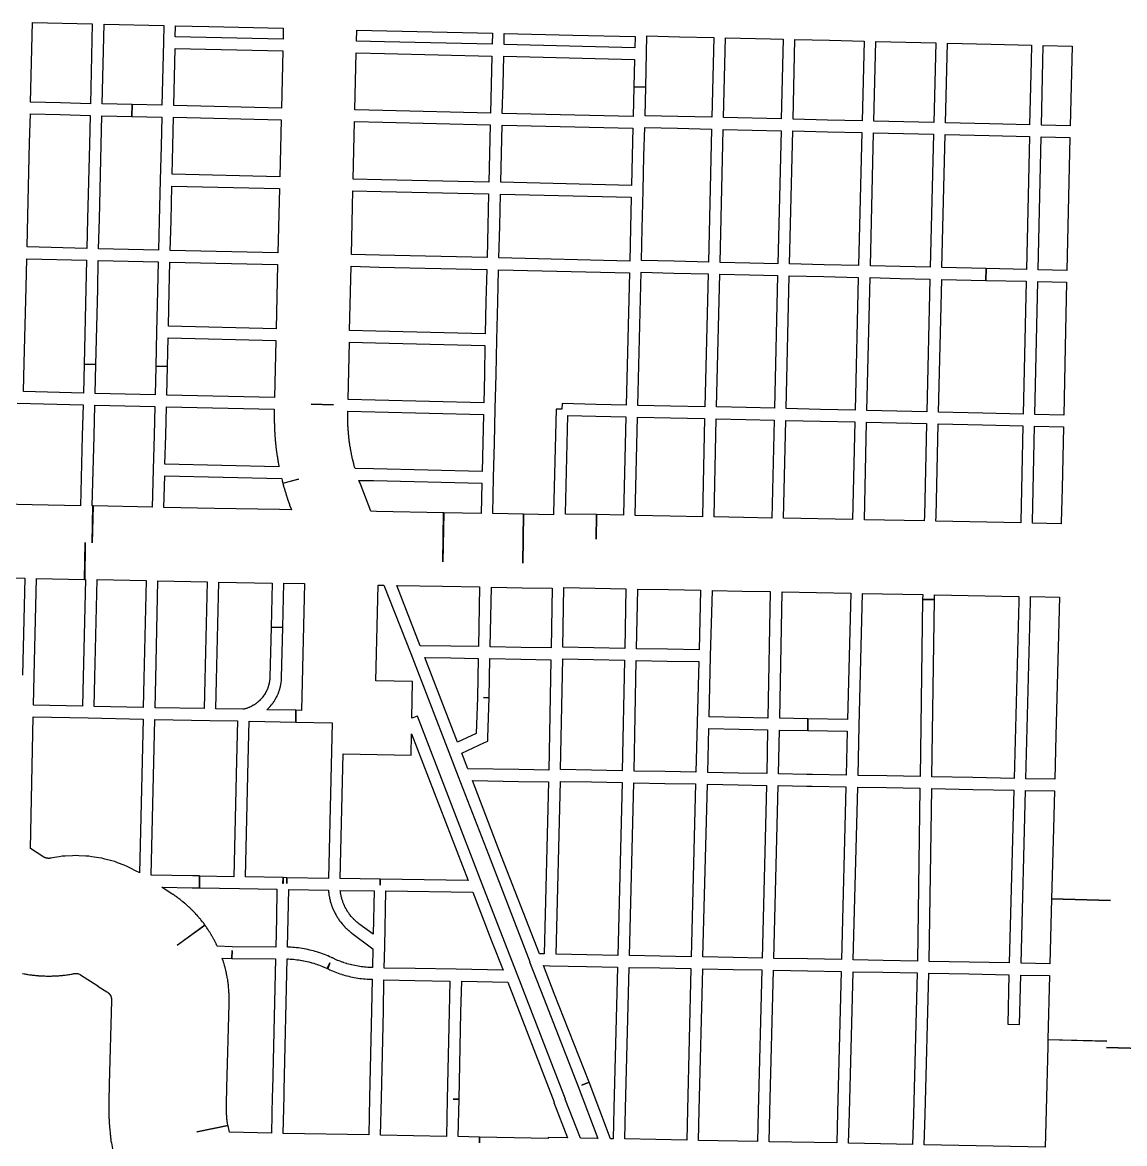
# Model space of a CAD drawing. Extents: x 0 to 1129, y 203 to 1017.
# Drawn here: x 228.3 to 334.1, y 425.5 to 533.1 of the extents above; entities that cross this region are included whole.
import ezdxf

# ---------------------------------------------------------------- set-up
doc = ezdxf.new("R2010")
doc.units = 0
doc.layers.get('0').update_dxf_attribs({"linetype": 'CONTINUOUS'})

msp = doc.modelspace()

# ---------------------------------------------------------------- linework, layer by layer
at = {"color": 1}
for points in [[(229.291444, 533.089488), (235.027622, 532.948377), (234.844155, 525.29311), (231.972556, 525.37071), (229.115044, 525.434221), (229.291444, 533.089488)], [(236.156511, 532.920154), (241.892667, 532.793154), (241.850333, 531.184488), (241.716289, 525.144932), (238.844667, 525.208444), (238.823444, 524.079555), (241.688022, 524.016043), (241.631577, 521.222043), (241.546911, 517.976488), (241.455177, 514.06771), (241.377577, 511.245488), (235.634332, 511.386599), (235.711955, 514.208821), (235.888332, 521.356088), (235.944777, 524.135999), (238.816399, 524.079555), (238.844622, 525.208444), (235.972999, 525.264888), (236.156511, 532.920154)], [(243.021556, 532.764865), (246.210667, 532.687265), (253.357933, 532.524976), (253.329711, 531.480753), (242.993333, 531.720642), (243.021556, 532.764865)], [(260.406444, 532.348553), (273.431, 532.052197), (273.402778, 530.993886), (263.080511, 531.240819), (260.385266, 531.304331), (260.406444, 532.348553)], [(288.2406, 531.791153), (291.380333, 531.720597), (294.654111, 531.63593), (294.470667, 523.987708), (291.196889, 524.072375), (288.064222, 524.135886), (288.127711, 526.866375), (286.998822, 526.901664), (286.935333, 524.079442), (274.3694, 524.368708), (274.439933, 527.106264), (274.503444, 529.836775), (287.062333, 529.533375), (286.998822, 526.901664), (288.127711, 526.873442), (288.205333, 530.161308), (288.2406, 531.791153)], [(274.559889, 532.023975), (281.1286, 531.868775), (287.111711, 531.727664), (287.090488, 530.662264), (274.531599, 530.965664), (274.559889, 532.023975)], [(295.783, 531.607641), (300.115111, 531.508863), (301.321622, 531.473596), (301.138155, 523.832418), (295.599556, 523.959418), (295.783, 531.607641)], [(302.450511, 531.445487), (305.7666, 531.374909), (309.075667, 531.297309), (308.892222, 523.649087), (305.583178, 523.726687), (302.267044, 523.804309), (302.450511, 531.445487)], [(242.965111, 530.591821), (253.301489, 530.351932), (253.174511, 524.876821), (253.167512, 524.876821), (242.845246, 525.11671), (242.965111, 530.591821)], [(310.204556, 531.269154), (313.083222, 531.205643), (315.947778, 531.142154), (315.764333, 523.486888), (312.892734, 523.550377), (310.021111, 523.620932), (310.204556, 531.269154)], [(317.076667, 531.113932), (321.281778, 531.015154), (325.134111, 530.916377), (325.098822, 529.364154), (324.964778, 523.275199), (321.112444, 523.366932), (316.893222, 523.458666), (317.076667, 531.113932)], [(326.263, 530.888154), (329.035845, 530.824666), (328.859444, 523.183488), (326.093667, 523.246977), (326.227711, 529.335932), (326.263, 530.888154)], [(260.357044, 530.175555), (263.052289, 530.112043), (273.374556, 529.86511), (273.311044, 527.134599), (273.240511, 524.397043), (262.918222, 524.643999), (260.230067, 524.700444), (260.357044, 530.175555)], [(229.086822, 524.305671), (231.944333, 524.24216), (234.815933, 524.16456), (234.759489, 521.384649), (234.583111, 514.237382), (234.505489, 511.41516), (228.769333, 511.556271), (228.832822, 514.526649), (229.002155, 521.52576), (229.086822, 524.305671)], [(242.816956, 523.988228), (253.139222, 523.748339), (253.146221, 523.748339), (253.012154, 518.273228), (242.689865, 518.520183), (242.760444, 521.208339), (242.816956, 523.988228)], [(260.201845, 523.571961), (262.89, 523.515517), (273.212289, 523.268561), (273.148778, 520.531005), (273.085266, 517.779339), (262.763, 518.005116), (260.067778, 518.061561), (260.201845, 523.571961)], [(274.341178, 523.240339), (286.907111, 522.951072), (286.836556, 520.298183), (286.773044, 517.454783), (274.214155, 517.751116), (274.277667, 520.502783), (274.341178, 523.240339)], [(288.036, 523.00763), (291.168667, 522.944118), (294.442444, 522.859452), (294.139044, 510.103007), (290.858222, 510.180607), (287.725556, 510.258229), (287.796111, 513.32034), (287.880778, 516.95394), (287.958378, 520.270074), (288.036, 523.00763)], [(295.571333, 522.831229), (301.109933, 522.704229), (300.806556, 509.947785), (298.111333, 510.011274), (295.267933, 510.074785), (295.571333, 522.831229)], [(302.238822, 522.676007), (305.554956, 522.598385), (308.864, 522.520785), (308.553556, 509.76434), (305.244511, 509.849007), (301.935444, 509.919563), (302.238822, 522.676007)], [(309.992889, 522.492563), (312.864511, 522.422007), (315.736111, 522.358518), (315.425667, 509.602074), (312.554067, 509.665563), (309.682444, 509.736118), (309.992889, 522.492563)], [(316.865, 522.330296), (321.084222, 522.238563), (324.936556, 522.146829), (324.654333, 509.38334), (320.802, 509.475051), (320.766734, 508.346162), (324.626111, 508.254452), (324.336822, 495.512118), (320.484511, 495.603852), (316.222956, 495.702607), (316.526333, 508.444963), (320.766734, 508.346162), (320.794956, 509.475051), (316.554556, 509.573852), (316.865, 522.330296)], [(326.065444, 522.118607), (328.831222, 522.055118), (328.541933, 509.29163), (325.783222, 509.355118), (326.065444, 522.118607)], [(242.661711, 517.390978), (252.984, 517.144023), (252.842889, 510.991578), (242.506511, 511.217356), (242.584111, 514.046622), (242.661711, 517.390978)], [(260.039556, 516.932469), (262.734778, 516.876024), (273.057044, 516.650247), (272.986511, 513.581091), (272.986511, 513.574092), (272.908889, 510.526092), (262.5866, 510.75187), (259.8914, 510.822425), (260.039556, 516.932469)], [(274.185933, 516.622024), (286.744822, 516.325691), (286.667222, 513.348247), (286.596667, 510.194425), (274.037778, 510.497802), (274.1154, 513.552869), (274.185933, 516.622024)], [(228.741111, 510.427111), (234.477266, 510.286), (234.420822, 507.520222), (234.251489, 500.302378), (235.380378, 500.274155), (235.549711, 507.492), (235.606155, 510.257778), (241.3494, 510.116667), (241.285889, 507.343845), (241.194155, 503.413889), (241.116556, 500.111889), (242.245444, 500.083667), (242.308956, 502.828289), (252.652378, 502.581333), (252.5254, 497.113266), (242.189, 497.332), (242.245444, 500.083667), (241.116556, 500.097665), (241.060111, 497.360109), (238.188511, 497.437732), (235.309845, 497.50122), (235.380378, 500.266998), (234.251489, 500.302265), (234.180956, 497.529443), (228.423622, 497.670554), (228.494155, 500.436332), (228.691711, 507.66122), (228.741111, 510.427111)], [(242.478289, 510.088444), (252.814667, 509.862667), (252.6806, 503.710222), (242.337178, 503.957178), (242.414778, 507.322667), (242.478289, 510.088444)], [(259.863178, 509.693378), (262.558378, 509.622823), (272.880667, 509.397045), (272.803044, 506.313756), (272.803044, 506.306757), (272.732511, 503.216424), (262.233845, 503.47749), (259.722067, 503.548023), (259.863178, 509.693378)], [(274.009556, 509.368823), (286.568444, 509.065445), (286.243889, 496.37249), (283.372289, 496.450112), (280.098511, 496.534779), (280.084287, 495.977378), (279.52691, 495.991377), (279.287021, 486.00071), (279.287021, 485.859599), (276.415398, 485.916043), (276.323687, 481.209999), (276.40131, 485.916043), (273.459132, 485.972488), (273.536732, 489.42971), (273.621398, 492.724666), (273.699021, 496.019599), (273.776643, 499.321599), (273.847176, 502.630666), (273.931843, 506.285421), (274.009556, 509.368823)], [(287.697333, 509.128934), (290.83, 509.051312), (294.110822, 508.973712), (293.807444, 496.224334), (290.519556, 496.287823), (287.372778, 496.344267), (287.697333, 509.128934)], [(295.239711, 508.945422), (298.083111, 508.881911), (300.778333, 508.818422), (300.482, 496.076089), (297.772667, 496.1396), (294.929266, 496.203089), (295.239711, 508.945422)], [(301.907222, 508.7902), (305.216289, 508.719644), (308.525333, 508.634977), (308.221933, 495.892644), (304.912889, 495.9632), (301.610889, 496.047866), (301.907222, 508.7902)], [(309.654222, 508.606755), (312.525845, 508.5362), (315.397444, 508.472711), (315.094067, 495.730355), (312.222444, 495.793866), (309.350822, 495.864422), (309.654222, 508.606755)], [(325.755, 508.225755), (328.513711, 508.162266), (328.379667, 501.925155), (328.231489, 495.419911), (325.465711, 495.483422), (325.755, 508.225755)], [(259.693845, 502.41918), (262.205622, 502.348647), (272.704289, 502.08758), (272.647845, 499.350024), (272.584333, 496.612469), (262.1774, 496.866469), (259.573889, 496.92998), (259.693845, 502.41918)], [(227.823889, 496.556024), (234.152734, 496.400802), (234.068067, 493.444513), (233.8846, 486.727624), (229.263222, 486.819358), (226.490378, 486.868735)], [(235.281622, 496.37258), (238.160289, 496.309091), (241.031889, 496.231469), (240.961333, 493.493913), (240.862556, 490.198958), (240.763778, 486.59358), (235.098155, 486.706469), (235.027622, 483.178691), (235.077, 486.706469), (235.013489, 486.706469), (235.196956, 493.409247), (235.281622, 496.37258)], [(242.160778, 496.203359), (252.490111, 495.984626), (252.483112, 495.765915), (252.483112, 495.744692), (252.483112, 495.660025), (252.483112, 495.603581), (252.483112, 495.561225), (252.483112, 495.490692), (252.483112, 495.455403), (252.483112, 495.349581), (252.483112, 495.25078), (252.483112, 495.173181), (252.483112, 495.102625), (252.483112, 495.039136), (252.483112, 494.968558), (252.483112, 494.898025), (252.483112, 494.883801), (252.483112, 494.799135), (252.483112, 494.749757), (252.483112, 494.693313), (252.497336, 494.580424), (252.497336, 494.566425), (252.497336, 494.545202), (252.497336, 494.538203), (252.497336, 494.474714), (252.497336, 494.467715), (252.497336, 494.411271), (252.497336, 494.404272), (252.504335, 494.284339), (252.504335, 494.27034), (252.504335, 494.199785), (252.504335, 494.150385), (252.511334, 494.122162), (252.511334, 494.09394), (252.511334, 494.05163), (252.511334, 494.037406), (252.511334, 494.023407), (252.518333, 493.952829), (252.518333, 493.931606), (252.518333, 493.903384), (252.518333, 493.832828), (252.518333, 493.825829), (252.532332, 493.769385), (252.532332, 493.719985), (252.532332, 493.66354), (252.539331, 493.621207), (252.539331, 493.564762), (252.539331, 493.543539), (252.54633, 493.494139), (252.54633, 493.472916), (252.54633, 493.451693), (252.54633, 493.423471), (252.553329, 493.352915), (252.567327, 493.211804), (252.567327, 493.204805), (252.567327, 493.197806), (252.574326, 493.12725), (252.581325, 493.091984), (252.581325, 493.063761), (252.588324, 492.957917), (252.588324, 492.950918), (252.602323, 492.894473), (252.588324, 492.894473), (252.602323, 492.852117), (252.602323, 492.845118), (252.602323, 492.809852), (252.609322, 492.774563), (252.609322, 492.75334), (252.609322, 492.74634), (252.616321, 492.682829), (252.616321, 492.67583), (252.616321, 492.640564), (252.62332, 492.612341), (252.62332, 492.605342), (252.637544, 492.541831), (252.637544, 492.492453), (252.644543, 492.436009), (252.644543, 492.40072), (252.651542, 492.365453), (252.651542, 492.330187), (252.651542, 492.323188), (252.658541, 492.245588), (252.67254, 492.217366), (252.67254, 492.203142), (252.67254, 492.181919), (252.679539, 492.132541), (252.679539, 492.118317), (252.686538, 492.08305), (252.686538, 492.061827), (252.693537, 491.991294), (252.693537, 491.963072), (252.700536, 491.93485), (252.700536, 491.927851), (252.714534, 491.86434), (252.714534, 491.85734), (252.714534, 491.850341), (252.714534, 491.836117), (252.728532, 491.765584), (252.728532, 491.723228), (252.735532, 491.680918), (252.735532, 491.645629), (252.749756, 491.61034), (252.749756, 491.60334), (252.756755, 491.546896), (252.770753, 491.469274), (252.770753, 491.44805), (252.770753, 491.441051), (252.770753, 491.412829), (252.784751, 491.412829), (252.784751, 491.377563), (252.79175, 491.342296), (252.79175, 491.307007), (252.798749, 491.285784), (252.805748, 491.22934), (252.805748, 491.215116), (252.819747, 491.179849), (252.819747, 491.144583), (252.833971, 491.081071), (252.833971, 491.074072), (252.833971, 491.060074), (252.84097, 491.010674), (252.854968, 490.982452), (252.854968, 490.947185), (252.868966, 490.876607), (252.868966, 490.862609), (252.875965, 490.841386), (252.890189, 490.77083), (252.890189, 490.763831), (252.890189, 490.742608), (252.904188, 490.69323), (252.904188, 490.672007), (252.911187, 490.622607), (252.925185, 490.594385), (252.925185, 490.580386), (252.939183, 490.509808), (252.939183, 490.474542), (252.939183, 490.460544), (242.003072, 490.728655), (242.087739, 493.46621), (242.160778, 496.203359)], [(256.039044, 496.464291), (258.169845, 496.414913), (258.169845, 496.407914), (256.039044, 496.457314), (256.039044, 496.464291)], [(259.545667, 495.801204), (262.149178, 495.737693), (272.556111, 495.483693), (272.4926, 492.753204), (272.422067, 490.022693), (262.022155, 490.262582), (260.244155, 490.297871), (260.222932, 490.375471), (260.208934, 490.396694), (260.201935, 490.431983), (260.124313, 490.73536), (260.117313, 490.73536), (260.110314, 490.770649), (260.110314, 490.784648), (260.103315, 490.798646), (260.103315, 490.826868), (260.082092, 490.890379), (260.075093, 490.890379), (260.075093, 490.897378), (260.075093, 490.904378), (260.046871, 491.003178), (260.039872, 491.045489), (260.032873, 491.101933), (260.025873, 491.108932), (260.025873, 491.115931), (260.025873, 491.12993), (260.011875, 491.144154), (260.011875, 491.158152), (260.011875, 491.179375), (260.004876, 491.193373), (260.004876, 491.200372), (259.976654, 491.32735), (259.969655, 491.362639), (259.962656, 491.369638), (259.962656, 491.376637), (259.962656, 491.39786), (259.955657, 491.426082), (259.955657, 491.433081), (259.941658, 491.475415), (259.934659, 491.496638), (259.934659, 491.531927), (259.92766, 491.55315), (259.906437, 491.616661), (259.906437, 491.62366), (259.906437, 491.644884), (259.899438, 491.680173), (259.88544, 491.743661), (259.88544, 491.75066), (259.88544, 491.75766), (259.88544, 491.764659), (259.864217, 491.828147), (259.864217, 491.835146), (259.864217, 491.863369), (259.857217, 491.898658), (259.850218, 491.962169), (259.83622, 491.962169), (259.83622, 491.990391), (259.83622, 491.99739), (259.829221, 492.046791), (259.822222, 492.068014), (259.822222, 492.075013), (259.822222, 492.082012), (259.815223, 492.110234), (259.815223, 492.145501), (259.801225, 492.209012), (259.794225, 492.216011), (259.794225, 492.237234), (259.787226, 492.286612), (259.787226, 492.293611), (259.787226, 492.307609), (259.766003, 492.357009), (259.766003, 492.364008), (259.766003, 492.392231), (259.766003, 492.413454), (259.752005, 492.483987), (259.752005, 492.490986), (259.752005, 492.497985), (259.752005, 492.526207), (259.745006, 492.540205), (259.745006, 492.554429), (259.745006, 492.561428), (259.745006, 492.568428), (259.738007, 492.617828), (259.724009, 492.64605), (259.724009, 492.674272), (259.717009, 492.709539), (259.717009, 492.723763), (259.71001, 492.759029), (259.71001, 492.780252), (259.71001, 492.79425), (259.703011, 492.82954), (259.703011, 492.857762), (259.703011, 492.885984), (259.689013, 492.899982), (259.689013, 492.921205), (259.689013, 492.935204), (259.682014, 492.956427), (259.682014, 492.984649), (259.682014, 492.991648), (259.682014, 493.01987), (259.675015, 493.034094), (259.675015, 493.062316), (259.668016, 493.104627), (259.668016, 493.12585), (259.668016, 493.132849), (259.653792, 493.18225), (259.653792, 493.196248), (259.653792, 493.203247), (259.653792, 493.217245), (259.646793, 493.252534), (259.646793, 493.287823), (259.646793, 493.301822), (259.646793, 493.323045), (259.646793, 493.337043), (259.639793, 493.393487), (259.632794, 493.428776), (259.632794, 493.464043), (259.632794, 493.478041), (259.632794, 493.48504), (259.632794, 493.499038), (259.618796, 493.534327), (259.618796, 493.555551), (259.618796, 493.56255), (259.611797, 493.633105), (259.611797, 493.654328), (259.611797, 493.668327), (259.611797, 493.675326), (259.604798, 493.767059), (259.604798, 493.781057), (259.597799, 493.90808), (259.583801, 493.90808), (259.583801, 493.936302), (259.583801, 493.978613), (259.583801, 494.006835), (259.583801, 494.021059), (259.576801, 494.049281), (259.576801, 494.119814), (259.576801, 494.126814), (259.576801, 494.155036), (259.569802, 494.183258), (259.569802, 494.267925), (259.569802, 494.274924), (259.569802, 494.281923), (259.562803, 494.338367), (259.562803, 494.35959), (259.562803, 494.408968), (259.562803, 494.451301), (259.562803, 494.4583), (259.548805, 494.49359), (259.548805, 494.521812), (259.548805, 494.528811), (259.548805, 494.542809), (259.548805, 494.557033), (259.548805, 494.613478), (259.548805, 494.655788), (259.548805, 494.691077), (259.541806, 494.754589), (259.541806, 494.789855), (259.541806, 494.796854), (259.541806, 494.825076), (259.541806, 494.874477), (259.541806, 494.8957), (259.541806, 494.902699), (259.541806, 494.966188), (259.541806, 495.036766), (259.541806, 495.09321), (259.541806, 495.163743), (259.541806, 495.24841), (259.541806, 495.340143), (259.541806, 495.445965), (259.541806, 495.460189), (259.541806, 495.481412), (259.541806, 495.551968), (259.541806, 495.565966), (259.541806, 495.572965), (259.541806, 495.579964), (259.545667, 495.801204)], [(280.641778, 495.391959), (283.337, 495.321426), (286.215667, 495.243804), (285.989889, 485.874026), (285.989889, 485.824626), (283.407556, 485.874026), (283.358155, 483.524537), (283.400511, 485.874026), (280.416, 485.930222), (280.416, 485.972556), (280.641778, 495.391959)], [(287.344556, 495.215582), (290.491333, 495.159137), (293.779222, 495.095649), (293.560511, 485.732915), (293.560511, 485.676471), (290.463111, 485.732915), (287.118778, 485.796404), (287.118778, 485.845804), (287.344556, 495.215582)], [(294.901044, 495.074471), (297.744444, 495.010982), (300.453778, 494.947471), (300.228, 485.549471), (297.511622, 485.598848), (294.6894, 485.648248), (294.6894, 485.704693), (294.901044, 495.074471)], [(301.582667, 494.919248), (304.884667, 494.834582), (308.193711, 494.764026), (307.975, 485.394248), (301.349845, 485.521248), (301.582667, 494.919248)], [(309.3226, 494.735804), (312.194222, 494.665248), (315.065845, 494.601737), (314.861222, 485.768182), (314.847224, 485.267248), (309.104002, 485.37307), (309.3226, 494.735804)], [(316.194734, 494.573515), (320.456289, 494.47476), (324.3086, 494.383026), (324.111044, 485.224915), (324.104045, 485.07676), (315.976045, 485.239026), (315.990043, 485.739959), (316.194734, 494.573515)], [(325.437489, 494.354804), (328.203266, 494.291293), (328.069222, 488.37876), (327.998667, 485.154359), (327.998667, 485.006182), (325.232889, 485.055582), (325.239888, 485.196693), (325.437489, 494.354804)], [(241.977333, 489.599405), (253.195667, 489.324227), (253.202666, 489.310228), (253.237932, 489.176162), (253.230933, 489.176162), (253.252156, 489.105606), (253.259155, 489.077384), (253.266154, 489.056161), (253.273154, 489.027938), (253.280153, 488.992649), (253.294151, 488.964427), (253.30115, 488.936205), (253.30115, 488.900916), (253.308149, 488.879693), (254.789816, 489.281871), (254.811039, 489.281871), (253.315261, 488.872626), (253.414016, 488.512804), (253.421015, 488.477515), (253.435014, 488.449293), (253.533791, 488.089471), (253.540791, 488.061248), (253.554789, 488.025959), (253.667678, 487.673204), (253.674677, 487.644982), (253.681676, 487.623759), (253.801609, 487.270981), (253.808608, 487.242759), (253.822832, 487.20747), (253.94981, 486.854714), (253.956809, 486.826492), (253.963808, 486.791203), (254.097852, 486.44547), (254.097852, 486.431471), (254.104851, 486.424472), (254.126074, 486.389183), (254.126074, 486.36796), (254.133073, 486.360961), (254.140073, 486.339738), (252.997073, 486.360961), (246.752895, 486.47385), (241.891628, 486.565583), (241.977333, 489.599405)], [(260.611044, 489.16196), (261.993933, 489.133738), (272.393845, 488.893849), (272.330333, 485.98696), (268.753178, 486.057516), (268.661444, 481.351471), (268.739044, 486.057516), (262.311444, 486.177471), (261.768155, 486.19147), (260.716889, 488.893759), (260.716889, 488.900758), (260.716889, 488.907757), (260.702891, 488.907757), (260.702891, 488.914756), (260.702891, 488.928754), (260.702891, 488.935753), (260.611044, 489.16196)], [(234.350289, 483.193186), (234.300889, 479.658364), (234.371444, 479.658364), (234.152734, 470.274452), (234.082155, 467.508675), (229.383178, 467.600408), (229.453711, 470.457919), (229.672444, 479.750075), (234.279711, 479.665408), (234.350289, 483.193186)], [(225.76361, 479.827381), (228.54351, 479.777981), (228.324777, 470.485826)], [(235.500333, 479.637186), (240.199333, 479.545475), (239.987667, 470.140408), (239.924155, 467.37463), (235.211044, 467.480452), (235.281622, 470.24623), (235.500333, 479.637186)], [(241.328222, 479.524297), (246.041333, 479.432586), (245.8226, 470.027519), (245.752067, 467.275853), (241.053044, 467.353475), (241.116556, 470.112186), (241.328222, 479.524297)], [(247.170222, 479.411408), (252.278444, 479.31263), (252.179667, 475.093408), (253.308556, 475.065186), (253.407333, 479.298519), (255.404067, 479.263253), (255.100667, 467.099475), (254.571489, 467.106474), (254.550266, 465.977585), (258.03571, 465.914097), (257.689999, 450.977474), (253.703599, 451.04803), (253.6966, 450.49063), (253.689601, 450.49063), (253.703599, 451.04803), (253.343777, 451.055029), (253.329553, 450.497651), (253.322554, 450.497651), (253.329553, 451.055029), (249.731242, 451.11854), (249.992286, 462.259251), (250.083997, 466.062207), (254.543108, 465.97754), (254.571331, 467.106429), (251.777331, 467.162873), (251.819687, 467.191096), (251.826686, 467.198095), (251.833685, 467.205094), (251.876041, 467.247427), (251.890039, 467.261425), (251.932395, 467.303759), (251.939394, 467.310758), (251.981727, 467.353114), (251.995726, 467.367112), (252.080392, 467.458846), (252.087391, 467.472844), (252.101615, 467.479843), (252.186282, 467.585687), (252.193281, 467.592687), (252.228548, 467.635042), (252.235547, 467.649041), (252.249545, 467.65604), (252.284811, 467.705417), (252.29181, 467.705417), (252.29181, 467.719641), (252.36941, 467.825463), (252.376409, 467.832463), (252.411698, 467.895951), (252.425697, 467.895951), (252.425697, 467.90295), (252.460986, 467.952351), (252.467985, 467.95935), (252.503251, 468.015794), (252.503251, 468.022793), (252.573807, 468.135682), (252.580806, 468.14968), (252.587805, 468.156679), (252.616027, 468.20608), (252.623026, 468.220078), (252.686538, 468.340034), (252.693537, 468.347033), (252.693537, 468.361031), (252.757026, 468.47392), (252.764025, 468.480919), (252.764025, 468.487918), (252.792247, 468.551407), (252.820469, 468.614918), (252.827468, 468.621917), (252.85569, 468.685406), (252.85569, 468.692405), (252.86269, 468.699404), (252.883913, 468.762915), (252.890912, 468.762915), (252.90491, 468.826404), (252.919134, 468.833403), (252.933132, 468.896914), (252.940131, 468.903914), (252.961354, 468.967402), (252.968354, 468.974401), (252.968354, 468.981401), (252.989577, 469.044912), (252.989577, 469.051911), (253.003801, 469.1154), (253.0108, 469.122399), (253.032023, 469.18591), (253.032023, 469.192909), (253.046021, 469.263465), (253.067244, 469.33402), (253.074243, 469.348018), (253.074243, 469.355018), (253.102466, 469.489062), (253.102466, 469.496061), (253.11669, 469.55955), (253.11669, 469.566549), (253.11669, 469.573548), (253.123689, 469.644103), (253.144912, 469.707592), (253.144912, 469.714591), (253.151911, 469.778103), (253.151911, 469.792101), (253.151911, 469.7991), (253.173134, 469.933144), (253.173134, 469.940143), (253.173134, 469.954142), (253.180133, 470.081142), (253.187132, 470.09514), (253.187132, 470.102139), (253.187132, 470.16565), (253.187132, 470.172649), (253.187132, 470.243182), (253.187132, 470.250181), (253.300021, 475.055026), (252.178199, 475.083248), (252.058243, 470.292515), (252.058243, 470.278516), (252.058243, 470.229139), (252.058243, 470.22214), (252.058243, 470.172762), (252.058243, 470.158538), (252.051244, 470.066827), (252.051244, 470.045604), (252.037246, 469.953893), (252.037246, 469.939895), (252.030247, 469.890517), (252.030247, 469.883518), (252.016249, 469.834141), (252.00925, 469.78474), (252.00925, 469.763517), (252.00225, 469.728251), (252.00225, 469.714253), (251.981027, 469.622519), (251.974028, 469.594297), (251.967029, 469.55903), (251.945806, 469.502586), (251.945806, 469.495587), (251.931808, 469.453231), (251.931808, 469.446232), (251.910585, 469.389787), (251.903586, 469.347454), (251.896586, 469.326231), (251.875363, 469.290942), (251.875363, 469.283943), (251.861139, 469.234565), (251.839916, 469.178121), (251.832917, 469.171122), (251.825918, 469.135855), (251.818919, 469.135855), (251.797696, 469.079411), (251.790697, 469.072412), (251.769474, 469.030056), (251.769474, 469.023057), (251.755475, 468.973656), (251.748476, 468.966657), (251.699099, 468.881991), (251.6921, 468.860767), (251.649789, 468.776101), (251.64279, 468.762103), (251.621567, 468.740879), (251.614567, 468.719656), (251.551056, 468.63499), (251.551056, 468.620991), (251.522834, 468.578636), (251.515835, 468.571636), (251.501837, 468.53637), (251.487838, 468.529371), (251.466615, 468.494082), (251.452617, 468.480084), (251.396173, 468.395417), (251.381949, 468.388418), (251.36795, 468.360196), (251.346727, 468.338972), (251.325504, 468.317749), (251.325504, 468.303751), (251.262015, 468.226151), (251.240792, 468.211927), (251.184348, 468.148439), (251.163125, 468.127215), (251.134903, 468.105992), (251.127903, 468.091994), (251.092637, 468.056728), (251.085638, 468.049729), (251.057416, 468.021506), (251.043192, 468.014507), (251.043192, 468.007508), (251.014969, 467.979286), (250.972659, 467.944019), (250.958435, 467.93702), (250.937212, 467.915797), (250.880767, 467.873441), (250.880767, 467.866442), (250.845478, 467.83822), (250.83148, 467.831221), (250.796191, 467.802999), (250.746813, 467.76771), (250.739814, 467.76071), (250.704525, 467.732488), (250.697526, 467.725489), (250.662259, 467.704266), (250.65526, 467.697267), (250.619971, 467.669045), (250.612972, 467.669045), (250.563572, 467.633778), (250.556573, 467.633778), (250.514239, 467.598489), (250.514239, 467.612487), (250.47895, 467.584265), (250.457727, 467.577266), (250.422438, 467.556043), (250.415439, 467.556043), (250.366039, 467.520776), (250.330772, 467.506552), (250.309549, 467.492554), (250.274283, 467.47833), (250.267284, 467.471331), (250.224928, 467.450108), (250.21093, 467.443109), (250.119196, 467.407842), (250.105198, 467.400843), (250.069931, 467.37962), (250.062932, 467.37962), (249.964154, 467.344331), (249.950156, 467.337332), (249.914867, 467.323334), (249.907868, 467.323334), (249.80909, 467.288045), (249.787867, 467.288045), (249.787867, 467.274046), (249.745511, 467.267047), (249.696134, 467.252823), (249.696134, 467.259822), (249.639689, 467.238599), (249.63269, 467.238599), (249.576246, 467.224375), (249.533935, 467.217376), (249.47749, 467.203378), (246.881046, 467.252756), (246.951579, 469.997378), (247.170222, 479.411408)], [(262.459622, 479.122142), (263.017, 479.107918), (265.578155, 472.539207), (269.232956, 463.084762), (270.143111, 460.742318), (273.028822, 453.263429), (277.001111, 442.99054), (276.979888, 442.983541), (278.313399, 439.547497), (281.643622, 431.024386), (283.548622, 426.036119), (281.855288, 426.071386), (280.408911, 429.796719), (280.444177, 429.810717), (275.794555, 441.798095), (274.397577, 445.403495), (272.450244, 450.412939), (266.220177, 466.534895), (265.690999, 466.33734), (265.761577, 469.85805), (262.226733, 469.928606), (262.459622, 479.122142)], [(264.237622, 479.086853), (268.619111, 479.002186), (272.182155, 478.938675), (272.076333, 473.209564), (269.4446, 473.258964), (266.481266, 473.301297), (264.237622, 479.086853)], [(273.318111, 478.917519), (276.281444, 478.861075), (279.146, 478.80463), (279.054289, 473.08963), (276.168556, 473.139031), (273.212289, 473.195475), (273.318111, 478.917519)], [(280.274889, 478.875186), (283.273489, 478.818742), (286.229778, 478.755253), (286.116889, 473.04023), (283.153556, 473.096675), (280.183178, 473.160186), (280.274889, 478.875186)], [(287.358667, 478.734075), (290.322, 478.67763), (293.391178, 478.621186), (293.243, 472.899119), (290.209111, 472.955564), (287.245778, 473.012008), (287.358667, 478.734075)], [(294.520067, 478.600008), (297.377556, 478.543564), (300.079845, 478.494186), (299.847, 466.35863), (297.1306, 466.415075), (294.216667, 466.471519), (294.357778, 472.306452), (294.520067, 478.600008)], [(301.208734, 478.465964), (307.805667, 478.346008), (307.495222, 466.217519), (303.692289, 466.295119), (303.678065, 465.16623), (307.46691, 465.08863), (307.368132, 460.883519), (304.115532, 460.954075), (303.593398, 460.961074), (300.877021, 461.010474), (300.954643, 465.208541), (303.671021, 465.166185), (303.692244, 466.295074), (300.982911, 466.33743), (301.208734, 478.465964)], [(308.934556, 478.317786), (314.706, 478.211964), (314.699001, 477.746297), (315.82789, 477.725074), (315.834889, 478.183696), (323.927622, 478.028474), (323.913398, 477.562807), (323.46891, 460.57303), (319.524865, 460.65063), (315.580799, 460.728252), (315.827754, 477.725074), (314.698865, 477.739298), (314.45191, 460.756564), (311.269843, 460.813009), (308.497021, 460.862409), (308.60991, 465.624898), (308.934556, 478.317786)], [(325.056511, 478.007341), (327.829333, 477.957964), (327.476556, 464.679408), (327.370734, 460.488408), (324.597889, 460.544853), (325.042378, 477.541697), (325.056511, 478.007341)], [(266.925778, 472.165341), (269.430511, 472.130075), (272.055178, 472.080675), (271.9846, 468.341253), (271.864667, 464.884008), (270.065489, 464.058519), (266.925778, 472.165341)], [(273.184067, 472.066586), (276.1474, 472.010142), (279.033111, 471.960742), (278.835556, 461.35623), (275.949845, 461.412675), (271.060333, 461.497341), (270.474734, 463.000186), (272.654889, 464.002075), (272.972378, 464.143186), (272.979377, 464.495964), (273.113421, 468.305964), (272.548977, 468.327187), (273.113421, 468.313189), (273.184067, 472.066586)], [(280.169044, 472.031297), (283.132378, 471.967786), (286.088667, 471.911341), (285.884067, 461.299786), (282.927778, 461.35623), (279.964444, 461.412675), (280.169044, 472.031297)], [(287.217556, 471.883119), (290.187933, 471.826675), (293.214778, 471.77023), (293.073667, 465.935297), (292.946667, 461.165742), (289.990378, 461.222186), (287.02, 461.27863), (287.217556, 471.883119)], [(229.354956, 466.471587), (234.625444, 466.365765), (239.895933, 466.245809), (239.550222, 451.520876), (239.514956, 451.542099), (239.232734, 451.68321), (238.625933, 451.993655), (238.371933, 452.127699), (238.096778, 452.233544), (237.461778, 452.480499), (237.179556, 452.586321), (236.890289, 452.656877), (236.234111, 452.833255), (235.944822, 452.910877), (235.641444, 452.95321), (234.971178, 453.059032), (234.688956, 453.101388), (234.399667, 453.122611), (233.722333, 453.1579), (233.418956, 453.171899), (233.1226, 453.1579), (232.431178, 453.122611), (232.141889, 453.101388), (231.859667, 453.059032), (231.401044, 452.981433), (231.217622, 452.95321), (231.083556, 452.917921), (231.076556, 452.917921), (231.027156, 452.910922), (231.020157, 452.910922), (230.977801, 452.903923), (230.970802, 452.903923), (230.956804, 452.903923), (230.907426, 452.889699), (230.900427, 452.889699), (230.879204, 452.889699), (230.872205, 452.889699), (230.850982, 452.889699), (230.843983, 452.889699), (230.829985, 452.889699), (230.815986, 452.889699), (230.801988, 452.889699), (230.759655, 452.903923), (230.745657, 452.903923), (230.738657, 452.903923), (230.731658, 452.903923), (230.724659, 452.903923), (230.703436, 452.910922), (230.689438, 452.910922), (230.67544, 452.910922), (230.668441, 452.910922), (230.640218, 452.917921), (230.618995, 452.92492), (230.604997, 452.92492), (230.590999, 452.931919), (230.584, 452.931919), (230.577001, 452.931919), (230.563002, 452.931919), (230.556003, 452.945918), (230.542005, 452.952917), (230.520782, 452.952917), (230.520782, 452.959916), (230.49256, 452.966915), (230.478561, 452.980913), (230.471562, 452.980913), (230.471562, 452.987912), (230.457564, 452.987912), (230.44334, 452.994911), (230.422117, 453.001911), (230.408119, 453.023134), (230.394121, 453.023134), (229.088831, 453.841578), (229.354956, 466.471587)], [(241.024822, 466.224654), (246.295333, 466.139987), (248.955266, 466.090587), (248.863556, 462.280587), (248.602511, 451.139854), (245.328734, 451.203365), (245.30751, 450.081543), (245.30751, 450.074544), (249.138688, 450.003988), (252.744066, 449.933433), (252.687622, 447.174722), (252.62411, 444.387766), (248.454288, 444.430099), (247.022022, 444.479477), (247.000799, 444.514766), (247.000799, 444.521765), (246.972576, 444.585254), (246.965577, 444.606477), (246.958578, 444.620475), (246.923289, 444.691053), (246.902066, 444.719275), (246.895067, 444.754542), (246.8598, 444.825097), (246.824534, 444.895653), (246.789245, 444.959142), (246.775247, 444.994431), (246.754023, 445.015654), (246.740025, 445.050943), (246.704736, 445.121498), (246.669447, 445.184987), (246.641225, 445.241432), (246.634226, 445.255656), (246.598959, 445.3121), (246.570737, 445.361478), (246.542515, 445.403811), (246.500159, 445.474367), (246.49316, 445.49559), (246.479162, 445.509814), (246.436828, 445.573302), (246.42283, 445.608569), (246.401607, 445.636791), (246.366318, 445.707369), (246.359319, 445.721367), (246.338096, 445.742591), (246.302807, 445.806079), (246.288808, 445.827302), (246.267585, 445.862569), (246.225252, 445.92608), (246.189963, 445.982525), (246.147652, 446.038969), (246.11943, 446.088347), (246.105206, 446.102571), (246.076984, 446.144881), (246.034673, 446.229548), (245.978228, 446.300126), (245.942939, 446.342437), (245.93594, 446.356661), (245.900674, 446.406039), (245.879451, 446.427262), (245.865452, 446.455484), (245.83723, 446.476707), (243.212564, 444.578774), (243.177274, 444.578774), (245.816052, 446.526107), (245.752564, 446.610774), (245.717274, 446.660151), (245.689052, 446.702485), (245.618497, 446.787151), (245.58323, 446.836552), (245.540874, 446.885929), (245.470341, 446.977663), (245.435052, 447.019974), (245.399763, 447.062329), (245.32923, 447.139929), (245.308007, 447.161152), (245.301008, 447.175376), (245.23043, 447.267087), (245.188119, 447.309421), (245.15283, 447.351754), (245.082274, 447.436421), (245.039941, 447.478754), (245.004652, 447.521087), (244.919985, 447.612798), (244.898762, 447.634021), (244.87054, 447.662244), (244.79294, 447.753954), (244.736496, 447.803355), (244.687096, 447.859799), (244.602429, 447.937422), (244.588431, 447.95142), (244.581432, 447.965644), (244.489721, 448.043244), (244.454454, 448.085577), (244.412098, 448.120843), (244.334498, 448.198466), (244.285121, 448.247866), (244.242765, 448.290177), (244.158098, 448.360755), (244.1441, 448.374753), (244.129876, 448.388977), (244.038165, 448.466577), (243.96761, 448.530088), (243.897054, 448.586533), (243.720676, 448.741732), (243.664232, 448.784088), (243.600721, 448.833466), (243.508987, 448.904021), (243.487764, 448.925244), (243.452475, 448.953467), (243.360764, 449.024), (243.318431, 449.059289), (243.261986, 449.094578), (243.17732, 449.165111), (243.142031, 449.179335), (243.113808, 449.207557), (243.015053, 449.271046), (242.958609, 449.313379), (242.895097, 449.355712), (242.803364, 449.419201), (242.782141, 449.433425), (242.760918, 449.447423), (242.662117, 449.503868), (242.640894, 449.525091), (242.612672, 449.539089), (241.69545, 450.138823), (244.609383, 450.089422), (245.307894, 450.082423), (245.321892, 451.211312), (244.637492, 451.218311), (240.672293, 451.288867), (241.024822, 466.224654)], [(265.662822, 464.841923), (271.088556, 450.787256), (262.664222, 450.90719), (262.657223, 450.335701), (262.650224, 450.335701), (262.664222, 450.90719), (258.818956, 450.963634), (259.094111, 462.929856), (265.620511, 462.802856), (265.662822, 464.841923)], [(294.188444, 465.342698), (297.102378, 465.286254), (299.825845, 465.229809), (299.748222, 461.031765), (297.024778, 461.081143), (294.075556, 461.137587), (294.188444, 465.342698)], [(271.497778, 460.361905), (275.921622, 460.284282), (278.814378, 460.227838), (278.398111, 443.739016), (277.9254, 443.746015), (274.073044, 453.666149), (271.497778, 460.361905)], [(279.943266, 460.284282), (282.913667, 460.227838), (285.862889, 460.171394), (285.453667, 443.597905), (282.483266, 443.654349), (279.527, 443.710794), (279.943266, 460.284282)], [(286.991778, 460.150238), (289.962155, 460.093794), (292.918444, 460.037349), (292.495111, 443.470905), (289.496511, 443.527349), (286.582556, 443.576727), (286.991778, 460.150238)], [(294.047333, 460.009127), (297.010667, 459.952683), (299.72, 459.903305), (299.296667, 443.336861), (296.530889, 443.386238), (293.624, 443.442683), (294.047333, 460.009127)], [(300.848889, 459.882127), (303.572333, 459.832727), (304.101489, 459.825728), (307.34, 459.755172), (306.916667, 443.188728), (303.664067, 443.252239), (300.425556, 443.308684), (300.848889, 459.882127)], [(308.468889, 459.733972), (311.241711, 459.684572), (314.437889, 459.621083), (314.190956, 443.040505), (310.917178, 443.104016), (308.045556, 443.16046), (308.468889, 459.733972)], [(315.566778, 459.599905), (319.503778, 459.522282), (323.440778, 459.444683), (323.010378, 442.864127), (319.165111, 442.94175), (315.319845, 443.019349), (315.566778, 459.599905)], [(324.569667, 459.41646), (327.342511, 459.367083), (327.250778, 455.754638), (327.074378, 449.009527), (332.711778, 448.861349), (332.711778, 448.85435), (327.074378, 449.009595), (326.912111, 442.786572), (324.139266, 442.835973), (324.569667, 459.41646)], [(253.873, 449.918554), (257.690067, 449.847998), (257.690067, 449.784487), (257.690067, 449.777488), (257.697066, 449.67871), (257.718289, 449.594043), (257.718289, 449.587044), (257.718289, 449.573046), (257.725288, 449.488379), (257.725288, 449.48138), (257.739286, 449.389647), (257.739286, 449.382648), (257.76051, 449.290937), (257.76051, 449.283938), (257.774734, 449.199271), (257.774734, 449.185273), (257.795957, 449.100606), (257.795957, 449.093607), (257.809955, 449.001873), (257.823953, 448.994874), (257.837951, 448.903163), (257.837951, 448.896164), (257.866174, 448.811498), (257.866174, 448.797274), (257.894396, 448.712607), (257.894396, 448.705608), (257.915619, 448.613897), (257.915619, 448.606898), (257.943841, 448.529298), (257.943841, 448.515074), (257.95084, 448.508075), (257.979062, 448.430452), (257.979062, 448.423453), (258.014329, 448.331742), (258.014329, 448.324743), (258.049618, 448.23301), (258.084907, 448.148343), (258.084907, 448.141344), (258.120174, 448.056677), (258.120174, 448.049678), (258.127173, 448.042679), (258.197751, 447.873346), (258.211749, 447.866347), (258.247038, 447.788747), (258.247038, 447.781748), (258.254037, 447.76775), (258.289304, 447.690127), (258.331637, 447.612505), (258.331637, 447.605506), (258.338636, 447.605506), (258.388014, 447.520839), (258.388014, 447.51384), (258.430347, 447.436217), (258.437346, 447.429218), (258.479702, 447.344552), (258.52908, 447.266929), (258.536079, 447.25993), (258.536079, 447.252931), (258.585456, 447.182375), (258.585456, 447.168377), (258.641901, 447.097822), (258.641901, 447.090823), (258.6489, 447.090823), (258.691211, 447.0132), (258.705435, 447.0132), (258.754812, 446.935578), (258.754812, 446.92158), (258.811257, 446.851001), (258.818256, 446.851001), (258.867633, 446.780468), (258.881632, 446.773469), (258.881632, 446.76647), (258.994521, 446.625359), (259.00152, 446.61836), (259.065031, 446.547804), (259.07203, 446.533806), (259.128474, 446.477362), (259.135474, 446.463364), (259.198962, 446.392808), (259.205961, 446.392808), (259.269473, 446.322252), (259.269473, 446.315253), (259.325917, 446.251765), (259.332916, 446.251765), (259.332916, 446.244766), (259.396405, 446.181254), (259.403404, 446.181254), (259.47396, 446.12481), (259.47396, 446.110812), (259.544515, 446.054367), (259.558513, 446.040369), (259.614958, 445.983924), (259.628956, 445.983924), (259.699512, 445.920413), (259.706511, 445.913414), (259.847622, 445.793481), (259.854621, 445.786482), (259.86162, 445.786482), (259.932153, 445.737104), (259.932153, 445.72288), (261.950065, 444.227102), (261.907709, 442.42088), (261.632553, 442.435104), (261.618555, 442.435104), (261.4704, 442.442103), (261.463401, 442.442103), (261.315223, 442.463326), (261.301224, 442.463326), (261.153046, 442.470326), (261.146047, 442.470326), (261.004936, 442.484324), (260.983713, 442.484324), (260.842602, 442.505547), (260.835603, 442.505547), (260.687447, 442.533769), (260.539292, 442.554992), (260.525068, 442.554992), (260.376913, 442.583214), (260.369914, 442.583214), (260.228802, 442.611437), (260.221803, 442.611437), (260.066581, 442.646703), (260.059582, 442.646703), (259.918471, 442.681992), (259.911472, 442.681992), (259.763294, 442.724326), (259.763294, 442.717326), (259.608094, 442.759637), (259.466983, 442.794926), (259.466983, 442.801925), (259.452759, 442.801925), (259.304604, 442.85837), (259.170537, 442.893636), (259.170537, 442.900635), (259.149314, 442.900635), (259.022314, 442.95708), (259.008316, 442.95708), (258.867204, 443.00648), (258.860205, 443.00648), (258.726161, 443.062924), (258.712163, 443.069924), (258.578096, 443.119324), (258.571097, 443.119324), (258.429986, 443.182812), (258.422987, 443.182812), (258.28892, 443.246324), (258.281921, 443.253323), (258.14081, 443.316812), (258.112587, 443.33081), (258.098363, 443.344808), (258.020764, 443.366031), (257.97843, 443.387254), (257.971431, 443.387254), (257.809142, 443.464854), (257.802143, 443.464854), (257.646898, 443.535432), (257.6329, 443.535432), (257.6329, 443.542431), (257.477655, 443.60592), (257.470656, 443.60592), (257.308367, 443.676498), (257.301368, 443.676498), (257.294369, 443.676498), (257.13208, 443.739987), (257.125081, 443.739987), (256.955747, 443.803476), (256.948748, 443.810475), (256.779415, 443.859852), (256.772416, 443.859852), (256.610149, 443.916297), (256.60315, 443.916297), (256.596151, 443.923296), (256.426818, 443.965629), (256.257484, 444.022074), (256.250485, 444.022074), (256.243486, 444.022074), (256.074153, 444.064407), (256.067154, 444.064407), (255.89782, 444.10674), (255.890821, 444.10674), (255.714444, 444.15614), (255.538043, 444.191407), (255.531044, 444.191407), (255.354667, 444.226673), (255.178289, 444.247897), (255.164065, 444.247897), (254.987687, 444.276119), (254.980688, 444.276119), (254.811355, 444.304341), (254.804356, 444.304341), (254.627956, 444.318339), (254.620957, 444.318339), (254.444579, 444.339562), (254.444579, 444.346561), (254.43758, 444.346561), (254.268247, 444.353561), (254.261247, 444.353561), (254.254248, 444.353561), (254.084915, 444.374784), (254.077916, 444.374784), (254.063692, 444.374784), (253.901425, 444.374784), (253.887427, 444.374784), (253.887427, 444.381783), (253.75336, 444.381783), (253.816872, 447.147561), (253.873, 449.918554)], [(258.826, 449.833887), (262.0786, 449.784487), (261.986889, 445.614665), (260.618111, 446.630665), (260.604113, 446.630665), (260.56178, 446.672998), (260.547781, 446.686996), (260.427848, 446.771663), (260.420849, 446.778662), (260.371471, 446.82804), (260.30796, 446.877417), (260.251516, 446.933862), (260.244517, 446.940861), (260.195139, 446.990239), (260.181141, 446.990239), (260.138807, 447.046683), (260.131808, 447.053682), (260.082431, 447.096015), (260.082431, 447.110014), (260.025986, 447.159391), (260.025986, 447.16639), (260.018987, 447.16639), (259.976676, 447.215768), (259.962452, 447.222767), (259.920142, 447.272145), (259.913143, 447.286369), (259.870809, 447.328679), (259.877808, 447.335679), (259.771986, 447.462679), (259.764987, 447.469678), (259.71561, 447.519078), (259.71561, 447.533076), (259.666232, 447.589521), (259.673231, 447.589521), (259.630898, 447.653032), (259.623899, 447.660031), (259.588632, 447.709431), (259.581633, 447.723429), (259.532233, 447.779874), (259.532233, 447.794098), (259.496966, 447.843475), (259.489967, 447.864698), (259.454678, 447.914099), (259.454678, 447.921098), (259.412367, 447.984609), (259.412367, 447.991608), (259.377078, 448.055097), (259.370079, 448.062096), (259.341857, 448.125607), (259.334858, 448.132606), (259.299591, 448.196095), (259.299591, 448.203094), (259.264302, 448.266606), (259.264302, 448.273605), (259.23608, 448.337093), (259.229081, 448.344092), (259.165592, 448.499337), (259.158593, 448.499337), (259.13737, 448.555782), (259.130371, 448.555782), (259.130371, 448.56978), (259.102149, 448.640358), (259.073927, 448.710891), (259.073927, 448.71789), (259.052703, 448.788446), (259.024481, 448.859001), (259.024481, 448.866), (259.003258, 448.929489), (258.982035, 449.007111), (258.982035, 449.014111), (258.953813, 449.084666), (258.960812, 449.084666), (258.93259, 449.169333), (258.93259, 449.176332), (258.918366, 449.246865), (258.897143, 449.317443), (258.897143, 449.331441), (258.883144, 449.394953), (258.890143, 449.394953), (258.876145, 449.472552), (258.876145, 449.486776), (258.854922, 449.557309), (258.854922, 449.564308), (258.847923, 449.634864), (258.847923, 449.641863), (258.840924, 449.712441), (258.840924, 449.71944), (258.826926, 449.789996), (258.826926, 449.803994), (258.826, 449.833887)], [(263.207489, 449.770398), (271.533044, 449.650443), (273.346333, 444.993776), (274.447, 442.164487), (269.938511, 442.25622), (266.008556, 442.326776), (263.038155, 442.38322), (263.087556, 444.492843), (263.207489, 449.770398)], [(248.440222, 444.055376), (248.433223, 443.300443), (252.595978, 443.258109), (252.313756, 430.692176), (252.299758, 430.134776), (252.215091, 426.54351), (248.179313, 426.621109), (248.052291, 427.256109), (248.052291, 427.263108), (245.096024, 426.670442), (245.046647, 426.670442), (248.045247, 427.277242), (247.995846, 427.524175), (247.974623, 427.608842), (247.974623, 427.630065), (247.974623, 427.637064), (247.974623, 427.651062), (247.974623, 427.672286), (247.974623, 427.686284), (247.967624, 427.714506), (247.967624, 427.742728), (247.960625, 427.792128), (247.960625, 427.806127), (247.960625, 427.82735), (247.953626, 427.848573), (247.953626, 427.855572), (247.953626, 427.876795), (247.953626, 427.890793), (247.939402, 427.926082), (247.939402, 427.933081), (247.939402, 427.961304), (247.939402, 427.982527), (247.939402, 428.024838), (247.932403, 428.031837), (247.932403, 428.038836), (247.932403, 428.067058), (247.925404, 428.137591), (247.925404, 428.201102), (247.925404, 428.208101), (247.925404, 428.236324), (247.918405, 428.27159), (247.918405, 428.299812), (247.918405, 428.335079), (247.918405, 428.342078), (247.918405, 428.377367), (247.918405, 428.405589), (247.904406, 428.4479), (247.904406, 428.454899), (247.904406, 428.461898), (247.904406, 428.475896), (247.904406, 428.525297), (247.904406, 428.54652), (247.904406, 428.553519), (247.904406, 428.560518), (247.897407, 428.58874), (247.897407, 428.616962), (247.897407, 428.623961), (247.897407, 428.630961), (247.897407, 428.63796), (247.897407, 428.68736), (247.897407, 428.701358), (247.897407, 428.708357), (247.897407, 428.75069), (247.897407, 428.764689), (247.897407, 428.778687), (247.897407, 428.813953), (247.897407, 428.842176), (247.897407, 428.870398), (247.897407, 429.096176), (247.897407, 429.166754), (247.897407, 429.230242), (247.897407, 429.237242), (247.897407, 429.272531), (247.897407, 429.300753), (247.897407, 429.364264), (247.939718, 430.923531), (247.939718, 430.93053), (248.165496, 438.924486), (248.165496, 438.987997), (248.165496, 438.994996), (248.172495, 439.107885), (248.172495, 439.213729), (248.172495, 439.361885), (248.172495, 439.446551), (248.172495, 439.55944), (248.165496, 439.665285), (248.165496, 439.728774), (248.165496, 439.735773), (248.165496, 439.806351), (248.151498, 439.855729), (248.151498, 439.91924), (248.151498, 439.99684), (248.151498, 440.003839), (248.144498, 440.003839), (248.144498, 440.088505), (248.144498, 440.109729), (248.144498, 440.130952), (248.137499, 440.208574), (248.137499, 440.286196), (248.1305, 440.356729), (248.109277, 440.483752), (248.102278, 440.596641), (248.095279, 440.674241), (248.095279, 440.695464), (248.095279, 440.709688), (248.08828, 440.794354), (248.074282, 440.829621), (248.074282, 440.864887), (248.067282, 440.94251), (248.060283, 440.970732), (248.060283, 440.991955), (248.03906, 441.076622), (248.032061, 441.133066), (248.025062, 441.182444), (248.025062, 441.189443), (248.018063, 441.259976), (248.018063, 441.266975), (247.99684, 441.358709), (247.982842, 441.464531), (247.968618, 441.54213), (247.961618, 441.54913), (247.961618, 441.570353), (247.94762, 441.640931), (247.94762, 441.676197), (247.933622, 441.711464), (247.919624, 441.782042), (247.912625, 441.852575), (247.891402, 441.909019), (247.884402, 441.965464), (247.877403, 441.979688), (247.863405, 442.043177), (247.849407, 442.106665), (247.828184, 442.170177), (247.806961, 442.290132), (247.785738, 442.367732), (247.771514, 442.438288), (247.743291, 442.522954), (247.722068, 442.59351), (247.70807, 442.664065), (247.672804, 442.76991), (247.644581, 442.861621), (247.616359, 442.946288), (247.60936, 442.981554), (247.602361, 443.016843), (247.574139, 443.087399), (247.538872, 443.17911), (247.538872, 443.200333), (247.531873, 443.214331), (247.517649, 443.270775), (247.503651, 443.298998), (247.489427, 443.334287), (248.42076, 443.298998), (248.440222, 444.055376)], [(253.724822, 443.250997), (253.844778, 443.250997), (253.851777, 443.250997), (254.014043, 443.243998), (254.021042, 443.243998), (254.169198, 443.236999), (254.176197, 443.236999), (254.338486, 443.215776), (254.345485, 443.215776), (254.493663, 443.201778), (254.507661, 443.201778), (254.662884, 443.180555), (254.669883, 443.180555), (254.825082, 443.166556), (254.832081, 443.166556), (254.980259, 443.138334), (255.001482, 443.138334), (255.14966, 443.110112), (255.15666, 443.110112), (255.304815, 443.074823), (255.326038, 443.074823), (255.48126, 443.039534), (255.48126, 443.046533), (255.643527, 443.0042), (255.643527, 443.011199), (255.791705, 442.968888), (255.798704, 442.968888), (255.96097, 442.926532), (255.96097, 442.933531), (256.109148, 442.884154), (256.116147, 442.884154), (256.27137, 442.834753), (256.278369, 442.834753), (256.426524, 442.785353), (256.574679, 442.743042), (256.588903, 442.728818), (256.737059, 442.679441), (256.885214, 442.622996), (256.892213, 442.615997), (257.047436, 442.56662), (257.188547, 442.503108), (257.202545, 442.496109), (257.343656, 442.432621), (257.350655, 442.432621), (257.491766, 442.362042), (257.505764, 442.362042), (257.576343, 442.326776), (257.830343, 442.870042), (257.62572, 442.305598), (257.653942, 442.298599), (257.710387, 442.270377), (257.80212, 442.220977), (257.809119, 442.220977), (257.823118, 442.220977), (257.971296, 442.150444), (257.978295, 442.150444), (258.140584, 442.079865), (258.295783, 442.016377), (258.302783, 442.009378), (258.465049, 441.945866), (258.472048, 441.945866), (258.634315, 441.882355), (258.789559, 441.832977), (258.796559, 441.832977), (258.810557, 441.825978), (258.965779, 441.776601), (258.965779, 441.769602), (259.135112, 441.727291), (259.135112, 441.720292), (259.142111, 441.720292), (259.304401, 441.670914), (259.3114, 441.670914), (259.466644, 441.628558), (259.480643, 441.628558), (259.480643, 441.621559), (259.642932, 441.586293), (259.65693, 441.586293), (259.812152, 441.543937), (259.819151, 441.543937), (259.988485, 441.50867), (259.995484, 441.50867), (260.164817, 441.473404), (260.33415, 441.445182), (260.34115, 441.445182), (260.34115, 441.438182), (260.510483, 441.40996), (260.517482, 441.40996), (260.686815, 441.388737), (260.686815, 441.381738), (260.693814, 441.381738), (260.863148, 441.36774), (260.870147, 441.36774), (261.03948, 441.346517), (261.046479, 441.346517), (261.215813, 441.332518), (261.222812, 441.332518), (261.392145, 441.318294), (261.399144, 441.318294), (261.568478, 441.311295), (261.878922, 441.297297), (261.822478, 438.305742), (261.631989, 429.959031), (261.547322, 426.367742), (253.341722, 426.522964), (253.426389, 430.107186), (253.440387, 430.664586), (253.724822, 443.250997)], [(278.3346, 442.608976), (278.927266, 442.594977), (282.455044, 442.524422), (285.425444, 442.467977), (285.072667, 428.928355), (285.002111, 426.007378), (284.762222, 426.007378), (282.694956, 431.418977), (281.996444, 431.157911), (282.694956, 431.433089), (279.357667, 439.949155), (278.3346, 442.608976)], [(286.554333, 442.446641), (289.468289, 442.397264), (292.466889, 442.340819), (292.128222, 428.787086), (292.057667, 425.873153), (286.131, 425.986042), (286.201556, 428.89293), (286.554333, 442.446641)], [(293.595778, 442.312507), (296.502667, 442.256062), (299.268444, 442.206685), (298.922734, 428.652951), (298.845111, 425.738996), (293.186556, 425.84484), (293.257111, 428.758773), (293.595778, 442.312507)], [(300.397333, 442.185507), (303.649933, 442.122018), (306.888444, 442.058507), (306.542734, 428.51184), (306.465111, 425.597884), (299.974, 425.71784), (300.051622, 428.624729), (300.397333, 442.185507)], [(308.017333, 442.030398), (310.888956, 441.973953), (314.169778, 441.910442), (313.809933, 428.370842), (313.725266, 425.456886), (307.594, 425.569775), (307.671622, 428.483731), (308.017333, 442.030398)], [(228.324664, 441.870637), (228.352886, 441.870637), (228.374109, 441.856413), (228.494042, 441.83519), (228.571665, 441.813967), (228.649287, 441.806968), (228.762176, 441.785745), (228.818621, 441.771521), (228.882109, 441.764522), (228.994998, 441.743298), (229.008996, 441.743298), (229.037219, 441.743298), (229.143063, 441.7293), (229.206552, 441.722301), (229.255952, 441.708303), (229.375885, 441.694305), (229.425286, 441.694305), (229.48173, 441.687306), (229.594619, 441.673307), (229.622841, 441.666308), (229.658108, 441.666308), (229.770996, 441.659309), (229.820397, 441.65231), (229.876841, 441.638312), (229.98973, 441.631313), (230.06733, 441.631313), (230.137885, 441.624314), (230.257841, 441.624314), (230.279064, 441.624314), (230.314353, 441.617314), (230.420175, 441.617314), (230.455464, 441.617314), (230.483687, 441.617314), (230.60362, 441.60309), (230.681242, 441.60309), (230.765909, 441.60309), (230.885842, 441.60309), (230.998731, 441.60309), (231.104575, 441.60309), (231.217464, 441.617314), (231.330353, 441.617314), (231.358575, 441.617314), (231.386798, 441.617314), (231.499687, 441.624314), (231.52091, 441.624314), (231.542133, 441.624314), (231.662089, 441.631313), (231.739688, 441.638312), (231.824355, 441.638312), (231.9302, 441.65231), (231.965466, 441.659309), (231.993688, 441.659309), (232.106577, 441.666308), (232.163022, 441.673307), (232.226533, 441.687306), (232.339422, 441.694305), (232.381755, 441.701304), (232.4382, 441.708303), (232.551089, 441.722301), (232.600489, 441.7293), (232.663977, 441.736299), (232.769822, 441.750298), (232.826266, 441.764296), (232.875644, 441.771295), (232.988533, 441.785519), (233.016755, 441.799517), (233.052044, 441.806516), (233.157866, 441.820514), (233.221378, 441.834513), (233.263688, 441.848511), (233.369533, 441.869734), (233.376532, 441.869734), (233.404754, 441.869734), (233.461199, 441.869734), (233.482422, 441.869734), (233.602355, 441.848511), (233.651755, 441.841512), (233.694089, 441.820289), (233.792866, 441.785022), (233.821089, 441.778023), (233.835087, 441.771024), (233.870376, 441.742802), (233.891599, 441.735803), (233.905597, 441.728804), (235.54953, 440.670448), (235.556529, 440.656449), (236.431418, 440.092005), (236.480796, 440.070782), (236.49502, 440.056784), (236.509018, 440.049785), (236.516017, 440.042785), (236.530015, 440.035786), (236.544014, 440.021562), (236.551013, 440.014563), (236.558012, 440.007564), (236.57201, 440.000565), (236.579009, 440.000565), (236.579009, 439.993566), (236.593007, 439.979568), (236.607231, 439.972569), (236.614231, 439.965569), (236.62123, 439.95857), (236.628229, 439.944572), (236.642227, 439.937573), (236.649226, 439.930574), (236.66345, 439.909351), (236.677448, 439.902352), (236.684447, 439.895353), (236.684447, 439.888353), (236.691447, 439.874355), (236.698446, 439.867356), (236.705445, 439.860357), (236.705445, 439.853358), (236.705445, 439.83936), (236.712444, 439.832361), (236.719443, 439.832361), (236.726442, 439.825361), (236.733441, 439.825361), (236.733441, 439.818362), (236.733441, 439.804364), (236.74044, 439.797365), (236.74044, 439.790366), (236.747439, 439.790366), (236.761438, 439.769143), (236.768437, 439.755145), (236.775436, 439.748145), (236.775436, 439.734147), (236.775436, 439.727148), (236.782435, 439.720149), (236.782435, 439.71315), (236.796433, 439.699152), (236.796433, 439.692153), (236.803432, 439.685153), (236.803432, 439.678154), (236.810431, 439.664156), (236.810431, 439.657157), (236.817431, 439.643159), (236.817431, 439.63616), (236.831655, 439.622161), (236.831655, 439.615162), (236.831655, 439.608163), (236.838654, 439.601164), (236.838654, 439.587166), (236.838654, 439.580167), (236.845653, 439.573168), (236.845653, 439.566169), (236.845653, 439.55217), (236.852652, 439.545171), (236.852652, 439.538172), (236.852652, 439.531173), (236.852652, 439.516949), (236.86665, 439.502951), (236.86665, 439.495952), (236.86665, 439.481953), (236.86665, 439.474954), (236.86665, 439.467955), (236.873649, 439.446732), (236.873649, 439.439733), (236.873649, 439.432734), (236.873649, 439.425735), (236.873649, 439.418736), (236.873649, 439.397513), (236.880648, 439.355179), (236.880648, 439.34818), (236.880648, 439.334182), (236.880648, 439.319958), (236.880648, 439.312959), (236.880648, 439.298961), (236.880648, 439.277737), (236.880648, 439.228337), (236.880648, 439.221338), (236.654871, 431.248538), (236.654871, 431.241539), (236.605493, 429.625828), (236.605493, 429.618829), (236.605493, 429.590606), (236.605493, 429.491829), (236.605493, 429.371895), (236.605493, 429.308384), (236.605493, 429.244873), (236.605493, 429.17434), (236.605493, 429.103762), (236.605493, 428.849762), (236.605493, 428.786273), (236.605493, 428.715718), (236.605493, 428.645162), (236.605493, 428.623939), (236.605493, 428.595717), (236.605493, 428.567494), (236.605493, 428.525184), (236.605493, 428.482828), (236.605493, 428.461605), (236.605493, 428.341649), (236.619491, 428.214671), (236.619491, 428.165271), (236.619491, 428.144048), (236.62649, 428.094671), (236.62649, 428.045293), (236.62649, 428.002937), (236.62649, 427.988939), (236.62649, 427.95365), (236.633489, 427.925428), (236.633489, 427.890138), (236.633489, 427.812539), (236.633489, 427.79854), (236.640489, 427.742096), (236.640489, 427.728098), (236.640489, 427.7141), (236.640489, 427.7071), (236.640489, 427.678878), (236.640489, 427.643589), (236.647488, 427.587145), (236.647488, 427.544811), (236.661712, 427.474256), (236.661712, 427.410745), (236.661712, 427.403745), (236.668711, 427.354345), (236.668711, 427.319079), (236.668711, 427.283812), (236.67571, 427.227368), (236.67571, 427.220369), (236.67571, 427.199146), (236.67571, 427.15679), (236.67571, 427.142791), (236.682709, 427.093391), (236.682709, 427.058125), (236.696707, 426.987547), (236.696707, 426.966324), (236.696707, 426.938101), (236.703706, 426.87459), (236.710705, 426.825212), (236.710705, 426.775835), (236.731929, 426.648812), (236.731929, 426.627589), (236.731929, 426.613591), (236.731929, 426.599593), (236.731929, 426.585594), (236.738928, 426.507972), (236.745927, 426.444483), (236.745927, 426.416261), (236.752926, 426.402263), (236.752926, 426.38104), (236.752926, 426.366816), (236.766924, 426.338594), (236.766924, 426.303327), (236.773923, 426.268061), (236.773923, 426.239838), (236.773923, 426.232839), (236.780922, 426.176395), (236.787921, 426.11995), (236.787921, 426.105952), (236.787921, 426.091954), (236.809145, 425.993176), (236.823143, 425.788576), (236.87252, 425.598065), (236.978365, 425.047732)], [(263.009933, 441.254354), (265.980333, 441.19791), (269.345845, 441.134421), (269.275266, 438.164021), (269.091845, 429.810243), (269.007178, 426.233088), (262.678333, 426.345977), (262.763, 429.930199), (262.953489, 438.283977), (263.009933, 441.254354)], [(270.474734, 441.113243), (274.884444, 441.028576), (279.343556, 429.506865), (279.315333, 429.492641), (280.627667, 426.091886), (278.757933, 426.120108), (278.757933, 426.035442), (275.512378, 426.09893), (272.189222, 426.169486), (272.182223, 425.597975), (272.175224, 425.597975), (272.189222, 426.169486), (270.136067, 426.211819), (270.220734, 429.788997), (269.656289, 429.802996), (270.220734, 429.795996), (270.404155, 438.135663), (270.474734, 441.113243)], [(315.298667, 441.889399), (319.136889, 441.811799), (322.982155, 441.734177), (322.862222, 436.992844), (323.984067, 436.964622), (324.111044, 441.705955), (326.883889, 441.656555), (326.721622, 435.511177), (332.359, 435.370066), (332.359, 435.363067), (326.721622, 435.504178), (326.700399, 434.876245), (326.545177, 428.759067), (326.453444, 425.203067), (314.85411, 425.428845), (314.938777, 428.335734), (315.298667, 441.889399)], [(332.344889, 434.74211), (337.989333, 434.608066), (337.989333, 434.671577), (343.464444, 434.558688), (343.386822, 431.757622), (343.316289, 428.942466), (337.848222, 429.055355), (337.989333, 434.593955), (332.344889, 434.74211)]]:
    msp.add_lwpolyline(points, dxfattribs=at)

doc.saveas('drawing.dxf')
